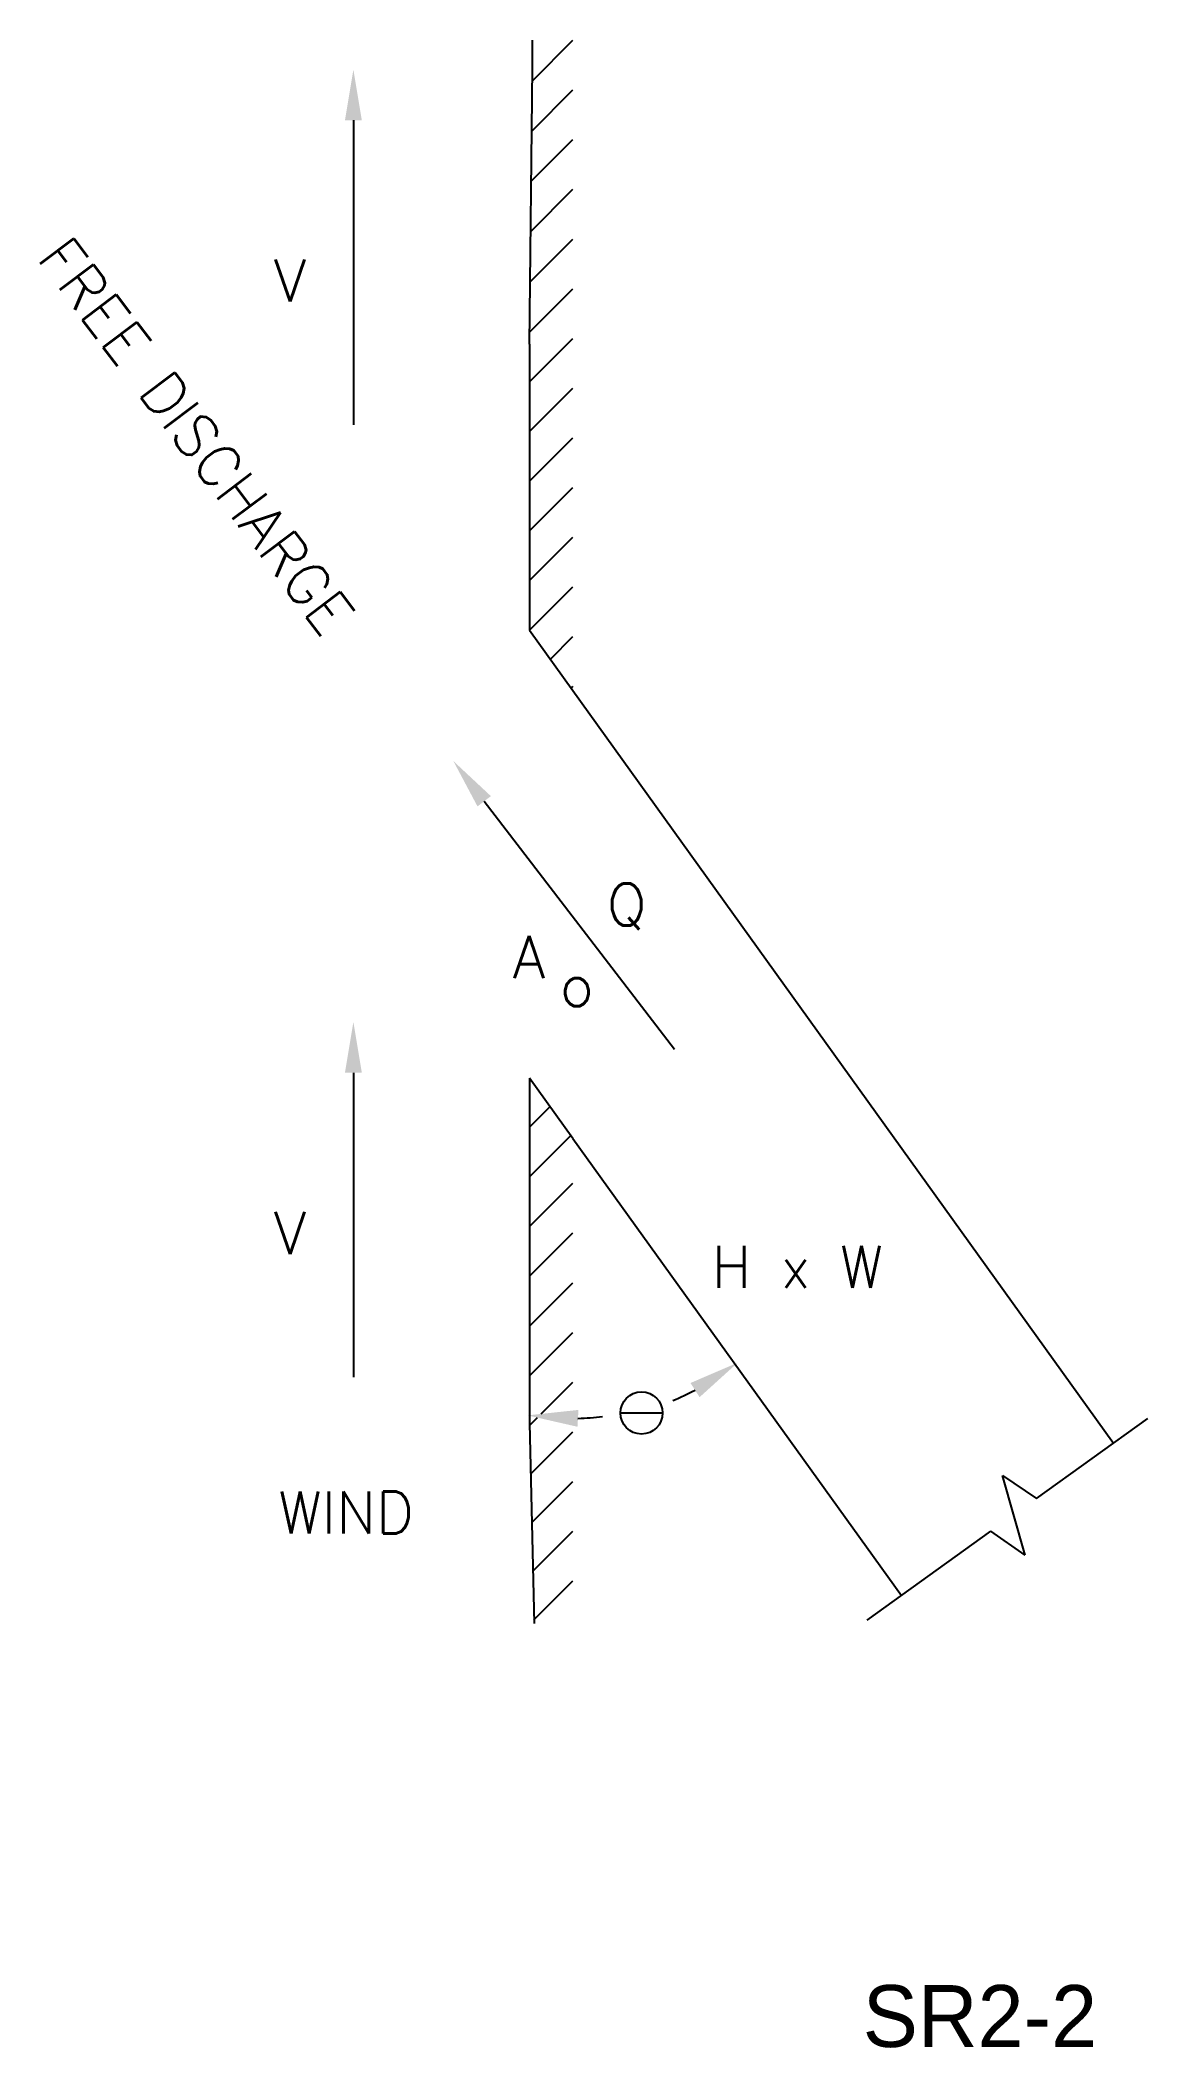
# Model space of a CAD drawing. Extents: x 4.11 to 8.05, y 0.86 to 8.
import ezdxf

# ---------------------------------------------------------------- set-up
doc = ezdxf.new("R2010")
doc.units = 0
doc.header["$MEASUREMENT"] = 0
doc.layers.get('0').update_dxf_attribs({"linetype": 'CONTINUOUS'})
doc.layers.add('NUMBER', color=7, linetype='CONTINUOUS')
doc.styles.add('ROMANS', font='romans', dxfattribs={"height": 0.15})

# ---------------------------------------------------------------- blocks, each defined once
blk = doc.blocks.new('*X0')
at = {"color": 0}
for p, q in [((5.4033, 4.1658), (5.4765, 4.239)), ((5.4033, 3.989), (5.5504, 4.1362)), ((5.4033, 3.8123), (5.5575, 3.9665)), ((5.4033, 3.6355), (5.5575, 3.7897)), ((5.4033, 3.4587), (5.5575, 3.6129)), ((5.4033, 3.2819), (5.5575, 3.4362)), ((5.4442, 3.1461), (5.5575, 3.2594)), ((5.4073, 2.9324), (5.5575, 3.0826)), ((5.4111, 2.7595), (5.5575, 2.9058)), ((5.4149, 2.5865), (5.5575, 2.7291)), ((5.4188, 2.4136), (5.5575, 2.5523))]:
    blk.add_line(p, q, dxfattribs=at)
blk = doc.blocks.new('*X1')
at = {"color": 0}
for p, q in [((5.4132, 7.888), (5.5575, 8.0324)), ((5.4113, 7.7094), (5.5575, 7.8556)), ((5.4094, 7.5307), (5.5575, 7.6788)), ((5.4075, 7.352), (5.5575, 7.502)), ((5.4056, 7.1734), (5.5575, 7.3253)), ((5.4037, 6.9947), (5.5575, 7.1485)), ((5.4033, 6.8175), (5.5575, 6.9717)), ((5.4033, 6.6407), (5.5575, 6.7949)), ((5.4033, 6.4639), (5.5575, 6.6182)), ((5.4033, 6.2871), (5.5575, 6.4414)), ((5.4033, 6.1104), (5.5575, 6.2646)), ((5.4035, 5.9339), (5.5575, 6.0878)), ((5.4775, 5.831), (5.5575, 5.911)), ((5.5514, 5.7281), (5.5575, 5.7343))]:
    blk.add_line(p, q, dxfattribs=at)

msp = doc.modelspace()

# ---------------------------------------------------------------- linework, layer by layer
for p, q in [((5.8626, 7.8998), (5.863, 7.997)), ((5.8522, 6.9156), (5.8626, 7.8998)), ((5.2255, 7.712), (5.2255, 6.6285)), ((5.8522, 6.9156), (5.8522, 5.8986)), ((5.8522, 5.8986), (7.9299, 3.007)), ((5.6908, 5.2897), (6.3673, 4.4075)), ((5.2255, 4.3243), (5.2255, 3.2409)), ((6.0065, 4.0906), (5.8522, 4.3053)), ((5.8522, 4.3053), (5.8522, 3.0775)), ((6.0065, 4.0906), (7.1748, 2.4645)), ((5.8522, 3.0775), (5.8681, 2.3646)), ((5.8524, 3.0697), (5.88, 3.0973)), ((6.1755, 3.1138), (6.3255, 3.1138)), ((7.6552, 2.8097), (8.0517, 3.0945)), ((7.6151, 2.6083), (7.5351, 2.891)), ((7.5351, 2.891), (7.6552, 2.8097)), ((7.053, 2.377), (7.4928, 2.693)), ((7.6151, 2.6083), (7.4928, 2.693))]:
    msp.add_line(p, q)
msp.add_circle((6.2505, 3.1138), 0.075)
at = {"color": 0, "linetype": 'ByBlock'}
for centre, start, end in [((5.9587, 4.1127), 292.87869, 297.72796), ((5.995, 4.1308), 271.62475, 276.49168)]:
    msp.add_arc(centre, 1.0365, start, end, dxfattribs=at)
for points in [[(5.1955, 7.712), (5.2555, 7.712), (5.2255, 7.892)], [(5.667, 5.2715), (5.7147, 5.308), (5.5813, 5.4326)], [(5.1955, 4.3243), (5.2555, 4.3243), (5.2255, 4.5043)]]:
    msp.add_solid(points)
for points in [[(6.4247, 3.2205), (6.4571, 3.17), (6.5924, 3.2925)], [(6.0262, 3.1247), (6.0227, 3.0648), (5.8447, 3.1053)]]:
    msp.add_solid(points, dxfattribs=at)

# ---------------------------------------------------------------- block references
for name in ['*X1', '*X0']:
    msp.add_blockref(name, (0.449, -0.0356))

# ---------------------------------------------------------------- texts
at = {"style": 'ROMANS'}
msp.add_text('FREE DISCHARGE', height=0.15, rotation=307, dxfattribs=at).set_placement((4.0958, 7.2222))
for s, p in [('V', (4.9426, 7.0668)), ('Q', (6.1269, 4.8473)), ('A', (5.7924, 4.6605)), ('o', (5.9592, 4.5604)), ('V', (4.9426, 3.6791)), ('H x W', (6.4998, 3.5584)), ('WIND', (4.9587, 2.6848))]:
    msp.add_text(s, height=0.15, dxfattribs=at).set_placement(p)
at = {"layer": 'NUMBER'}
msp.add_text('SR2-2', height=0.22, dxfattribs=at).set_placement((7.0374, 0.8587))

doc.saveas('drawing.dxf')
